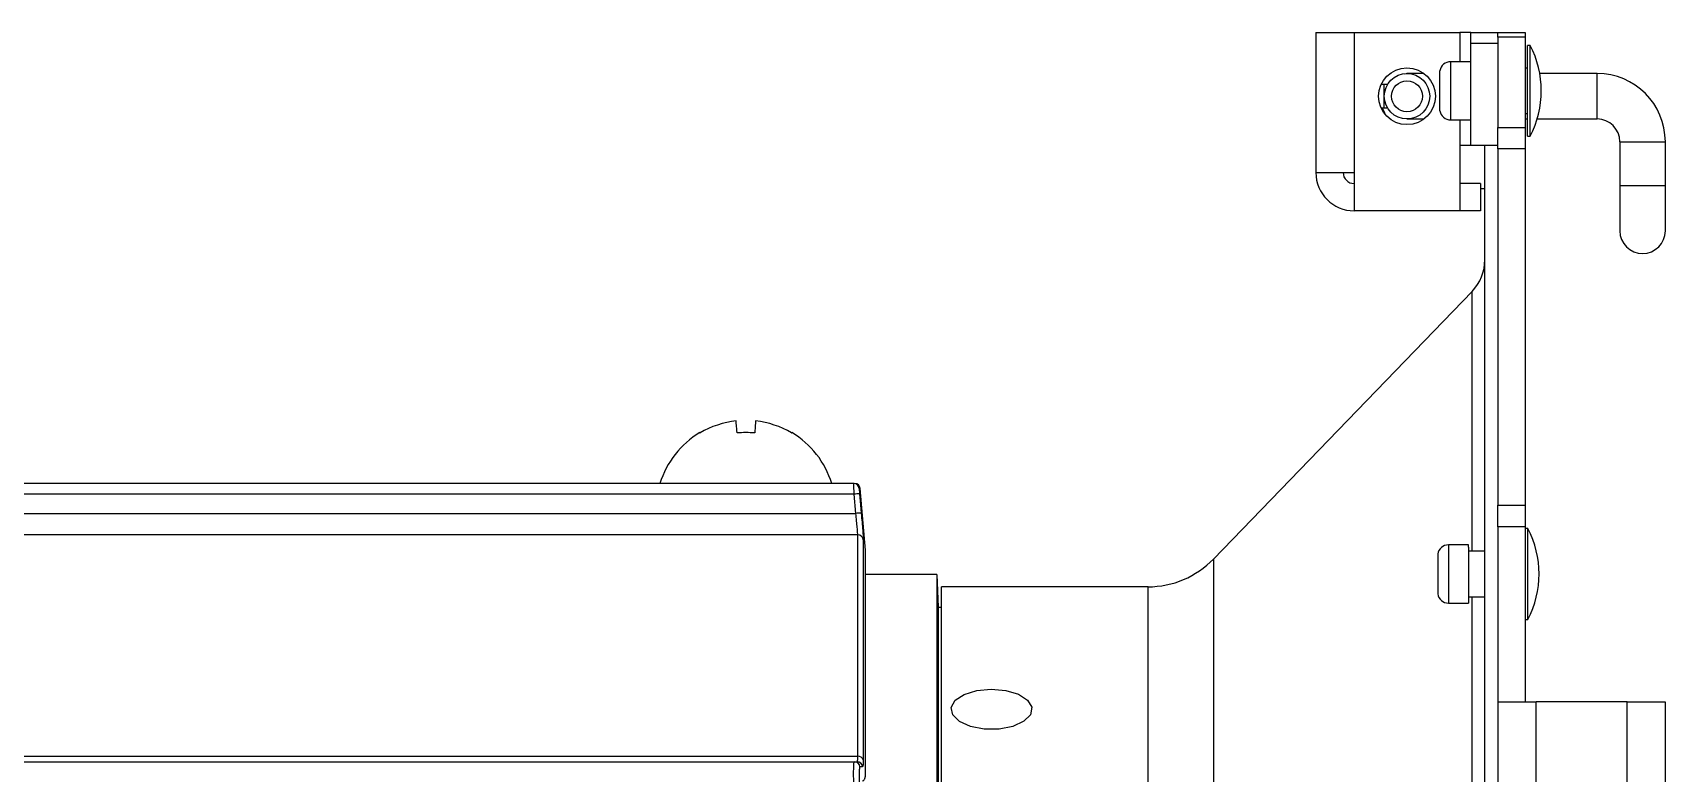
# Model space of a CAD drawing. Extents: x 17.3 to 113.1, y 4.8 to 84.5.
# Drawn here: x 31.316 to 35.803, y 37.859 to 39.896 of the extents above; entities that cross this region are included whole.
import ezdxf

# ---------------------------------------------------------------- set-up
doc = ezdxf.new("R2010")
doc.units = 0
doc.header["$MEASUREMENT"] = 0
doc.layers.add('OBJECT', color=7, linetype='CONTINUOUS')

msp = doc.modelspace()

# ---------------------------------------------------------------- linework, layer by layer
at = {"layer": 'OBJECT'}
for p, q in [((34.8424, 39.8965), (34.8424, 39.5115)), ((34.8424, 39.8965), (34.9474, 39.8965)), ((34.9474, 39.8965), (34.9474, 39.5115)), ((34.9474, 39.8965), (35.2379, 39.8965)), ((35.2679, 39.8965), (35.2379, 39.8965)), ((35.2379, 39.8965), (35.2379, 39.8165)), ((35.2679, 39.8965), (35.3429, 39.8965)), ((35.2679, 39.8665), (35.2679, 39.8965)), ((35.3429, 39.8965), (35.4178, 39.8965)), ((35.3429, 39.8837), (35.3429, 39.8965)), ((35.4178, 39.8965), (35.4178, 39.8837)), ((35.3429, 39.8665), (35.2679, 39.8665)), ((35.2679, 39.5865), (35.2679, 39.8665)), ((35.4178, 39.8837), (35.3429, 39.8837)), ((35.3429, 39.8837), (35.3429, 39.6358)), ((35.4178, 39.8837), (35.4178, 39.6358)), ((35.4315, 39.8615), (35.4239, 39.8615)), ((35.4239, 39.7776), (35.4239, 39.8615)), ((35.4315, 39.7776), (35.4315, 39.8615)), ((35.2679, 39.8165), (35.2129, 39.8165)), ((35.2129, 39.8165), (35.2129, 39.7628)), ((35.1396, 39.784), (35.0929, 39.784)), ((35.1833, 39.6815), (35.1833, 39.7915)), ((35.2129, 39.7628), (35.2129, 39.6565)), ((35.4239, 39.799), (35.4178, 39.799)), ((35.4239, 39.6115), (35.4239, 39.7776)), ((35.4315, 39.6115), (35.4315, 39.7776)), ((35.6154, 39.784), (35.4577, 39.784)), ((35.6154, 39.659), (35.6154, 39.784)), ((35.0304, 39.754), (35.022, 39.754)), ((35.0304, 39.7215), (35.0304, 39.754)), ((35.0395, 39.754), (35.0304, 39.754)), ((35.0304, 39.689), (35.0304, 39.7215)), ((35.0304, 39.689), (35.022, 39.689)), ((35.0249, 39.689), (35.0319, 39.6753)), ((35.0395, 39.689), (35.0304, 39.689)), ((35.4178, 39.674), (35.4239, 39.674)), ((35.0929, 39.659), (35.1396, 39.659)), ((35.2129, 39.6565), (35.2679, 39.6565)), ((35.2379, 39.6565), (35.2379, 39.5865)), ((35.3429, 39.6358), (35.4178, 39.6358)), ((35.3429, 39.5769), (35.3429, 39.6358)), ((35.4178, 39.659), (35.4239, 39.659)), ((35.4178, 39.6358), (35.4178, 39.5769)), ((35.4506, 39.659), (35.6154, 39.659)), ((35.2679, 39.5865), (35.2379, 39.5865)), ((35.2379, 39.5865), (35.2379, 39.4065)), ((35.3429, 39.5865), (35.2679, 39.5865)), ((35.3069, 35.8565), (35.3069, 39.5865)), ((35.4178, 39.5769), (35.3429, 39.5769)), ((35.3429, 39.5769), (35.3429, 38.5971)), ((35.4178, 39.5769), (35.4178, 38.5971)), ((35.4239, 39.6115), (35.4315, 39.6115)), ((35.6779, 39.5965), (35.6779, 39.4765)), ((35.6779, 39.5965), (35.8029, 39.5965)), ((35.8029, 39.4765), (35.8029, 39.5965)), ((34.8424, 39.5115), (34.9474, 39.5115)), ((34.9474, 39.5115), (34.9474, 39.4065)), ((35.2949, 39.4815), (35.2379, 39.4815)), ((35.2949, 39.4815), (35.2949, 39.4065)), ((35.3069, 39.4665), (35.2949, 39.4665)), ((35.6779, 39.4765), (35.6779, 39.3515)), ((35.6779, 39.4765), (35.8029, 39.4765)), ((35.8029, 39.3515), (35.8029, 39.4765)), ((35.2379, 39.4065), (34.9474, 39.4065)), ((35.2949, 39.4065), (35.2379, 39.4065)), ((35.2718, 39.1847), (34.561, 38.4488)), ((35.2718, 38.4702), (35.2718, 39.1847)), ((33.5725, 38.6565), (29.1476, 38.6565)), ((33.6051, 38.4728), (33.5902, 38.6429)), ((33.5736, 38.6273), (29.2749, 38.6273)), ((33.5782, 38.5743), (33.5736, 38.6273)), ((35.3429, 38.5971), (35.4178, 38.5971)), ((35.3429, 38.5373), (35.3429, 38.5971)), ((35.4178, 38.5971), (35.4178, 38.5373)), ((29.3646, 38.5743), (33.5782, 38.5743)), ((33.5836, 38.515), (29.3646, 38.515)), ((33.5836, 37.9065), (33.5836, 38.515)), ((33.5985, 38.5016), (33.5985, 37.8961)), ((35.3429, 38.5373), (35.3429, 38.0565)), ((35.4178, 38.5373), (35.3429, 38.5373)), ((35.4178, 38.5373), (35.4178, 38.0565)), ((35.4254, 38.5327), (35.4178, 38.5327)), ((35.4254, 38.5232), (35.4254, 38.5327)), ((35.4254, 38.2827), (35.4254, 38.5232)), ((33.6051, 37.8684), (33.6051, 38.4728)), ((33.6051, 37.8674), (33.6051, 38.4715)), ((35.1772, 38.4627), (35.1772, 38.3527)), ((35.2618, 38.4877), (35.2068, 38.4877)), ((35.2068, 38.4877), (35.2068, 38.3277)), ((35.2618, 38.4817), (35.2618, 38.4877)), ((35.2618, 38.4817), (35.2618, 38.3277)), ((35.3069, 38.4702), (35.2618, 38.4702)), ((34.561, 38.4488), (34.561, 33.2642)), ((33.8009, 38.4064), (33.6051, 38.4064)), ((33.8009, 38.4064), (33.8009, 33.3066)), ((33.8009, 38.4064), (33.8041, 38.3164)), ((34.3812, 38.3725), (33.8139, 38.3725)), ((33.8139, 35.8565), (33.8139, 38.3725)), ((34.3812, 35.8565), (34.3812, 38.3725)), ((35.2068, 38.3277), (35.2618, 38.3277)), ((35.2618, 38.3452), (35.3069, 38.3452)), ((35.2718, 33.3677), (35.2718, 38.3452)), ((33.8041, 38.3164), (33.8041, 33.3966)), ((33.8041, 38.3164), (33.8139, 38.3164)), ((35.4178, 38.2827), (35.4254, 38.2827)), ((35.3429, 38.0565), (35.4478, 38.0565)), ((35.3429, 38.0565), (35.3429, 33.6565)), ((35.4478, 33.6565), (35.4478, 38.0565)), ((35.6979, 38.0565), (35.4478, 38.0565)), ((35.6979, 33.6565), (35.6979, 38.0565)), ((35.6979, 38.0565), (35.8028, 38.0565)), ((35.8028, 38.0565), (35.8028, 33.6565)), ((29.5196, 37.8915), (33.5744, 37.8915)), ((29.6646, 37.9065), (33.5836, 37.9065)), ((33.5744, 37.8915), (33.5819, 37.8915))]:
    msp.add_line(p, q, dxfattribs=at)
at = {"layer": 'OBJECT', "flags": 128}
for points in [[(33.2516, 38.7956), (33.2511, 38.802), (33.2507, 38.8078), (33.2503, 38.8129), (33.25, 38.8174), (33.2497, 38.8212), (33.2494, 38.8243), (33.2493, 38.8268), (33.2491, 38.8286)], [(33.3027, 38.8286), (33.3026, 38.8268), (33.3024, 38.8243), (33.3021, 38.8212), (33.3019, 38.8174), (33.3015, 38.8129), (33.3011, 38.8078), (33.3007, 38.802), (33.3002, 38.7956)], [(33.1494, 38.7966), (33.1495, 38.7965), (33.1496, 38.7963), (33.1498, 38.796), (33.1502, 38.7956)], [(33.4017, 38.7956), (33.402, 38.796), (33.4022, 38.7963), (33.4024, 38.7965), (33.4024, 38.7966)], [(33.5885, 38.6282), (33.5911, 38.5983), (33.5931, 38.5752)], [(33.9718, 37.9813), (33.931, 37.9812), (33.8929, 37.9885), (33.8626, 38.0022), (33.8443, 38.0204), (33.8403, 38.0407), (33.8513, 38.0603), (33.8758, 38.0767), (33.9104, 38.0875), (33.9505, 38.0913), (33.9906, 38.0876), (34.0254, 38.077), (34.0501, 38.0607), (34.0614, 38.0411), (34.0578, 38.0208), (34.0398, 38.0025), (34.0097, 37.9887), (33.9718, 37.9813)]]:
    msp.add_lwpolyline(points, dxfattribs=at)
at = {"layer": 'OBJECT'}
for radius in [0.078, 0.0625, 0.0425]:
    msp.add_circle((35.0929, 39.7215), radius, dxfattribs=at)
for centre, radius, start, end in [((35.1902, 39.7365), 0.2717, 332.6121, 27.3879), ((35.2129, 39.7865), 0.03, 90, 170.4059), ((35.6154, 39.5965), 0.1875, 0, 90), ((35.2129, 39.6865), 0.03, 189.5941, 270), ((35.6154, 39.5965), 0.0625, 0, 90), ((34.9474, 39.5115), 0.105, 180, 270), ((34.9474, 39.5115), 0.03, 180, 270), ((35.7404, 39.3515), 0.0625, 180, 0), ((35.1819, 39.2715), 0.125, 315.9923, 0), ((33.2759, 38.5831), 0.2469, 96.2171, 120.6028), ((33.276, 38.5831), 0.2469, 59.3972, 83.7829), ((33.2759, 38.5848), 0.2466, 120.8571, 163.1157), ((33.2759, 38.4873), 0.3092, 85.4885, 94.5115), ((33.2759, 38.5848), 0.2466, 16.8843, 59.1429), ((33.5725, 38.6415), 0.015, 4.9415, 89.9977), ((33.5753, 38.6415), 0.015, 5.5299, 90), ((33.59, 38.4801), 0.1481, 90.5462, 96.3401), ((33.5945, 38.427), 0.1483, 90.5469, 96.3338), ((33.5837, 38.5001), 0.0149, 5.5545, 90.4336), ((35.1841, 38.4077), 0.2717, 332.6121, 27.3879), ((33.5901, 38.4715), 0.015, 0, 5), ((35.2068, 38.4577), 0.03, 90, 170.4059), ((34.3812, 38.6225), 0.25, 270, 315.9923), ((35.2068, 38.3577), 0.03, 189.5941, 270), ((33.5744, 37.8765), 0.015, 3.5577, 89.9523), ((33.5819, 37.8765), 0.015, 3.6735, 89.9554), ((33.585, 37.8926), 0.014, 14.6563, 95.7872)]:
    msp.add_arc(centre, radius, start, end, dxfattribs=at)
for points, knots in [([(35.0872, 39.7832), (35.0896, 39.784), (35.0964, 39.7861), (35.1034, 39.7848), (35.1079, 39.784)], [0, 0, 0, 0, 0.356727, 1, 1, 1, 1]), ([(33.5736, 38.6273), (33.5735, 38.6306), (33.5732, 38.6374), (33.5728, 38.6462), (33.5726, 38.6528), (33.5725, 38.6561), (33.5725, 38.6564), (33.5725, 38.6565)], [0, 0, 0, 0, 0.218544, 0.4370924, 0.6555096, 0.8737276, 1, 1, 1, 1]), ([(33.5875, 38.6428), (33.5875, 38.6426), (33.5875, 38.6423), (33.5876, 38.6397), (33.5879, 38.6359), (33.5882, 38.6318), (33.5885, 38.6292), (33.5885, 38.6282)], [0, 0, 0, 0, 0.217388, 0.434772, 0.652346, 0.870527, 1, 1, 1, 1]), ([(33.5893, 38.6428), (33.5896, 38.6428), (33.5901, 38.6428), (33.5883, 38.6428), (33.5875, 38.6428)], [0, 0, 0, 0, 0.509002, 1, 1, 1, 1]), ([(33.5836, 38.515), (33.5835, 38.517), (33.5833, 38.5209), (33.5822, 38.5347), (33.5804, 38.5529), (33.5789, 38.5671), (33.5782, 38.5743)], [0, 0, 0, 0, 0.2465, 0.492976, 0.740148, 1, 1, 1, 1]), ([(33.5931, 38.5752), (33.5938, 38.5666), (33.5953, 38.5493), (33.5971, 38.5267), (33.5983, 38.509), (33.5984, 38.5041), (33.5985, 38.5016)], [0, 0, 0, 0, 0.249057, 0.498133, 0.746674, 1, 1, 1, 1]), ([(33.5743, 37.7844), (33.5737, 37.7966), (33.5726, 37.821), (33.572, 37.8533), (33.5722, 37.8775), (33.5731, 37.8898), (33.5741, 37.891), (33.5744, 37.8915)], [0, 0, 0, 0, 0.216844, 0.433701, 0.650256, 0.866699, 1, 1, 1, 1]), ([(33.5819, 37.8915), (33.5824, 37.8921), (33.5833, 37.8934), (33.5835, 37.902), (33.5836, 37.9065)], [0, 0, 0, 0, 0.473398, 1, 1, 1, 1]), ([(33.5894, 37.8774), (33.5888, 37.8764), (33.5876, 37.8743), (33.5869, 37.8581), (33.5871, 37.8344), (33.588, 37.8084), (33.5889, 37.7915), (33.5893, 37.785)], [0, 0, 0, 0, 0.2168348, 0.4336861, 0.6501672, 0.866491, 1, 1, 1, 1]), ([(33.5968, 37.8775), (33.5963, 37.8775), (33.5938, 37.8774), (33.5913, 37.8774), (33.5894, 37.8774)], [0, 0, 0, 0, 0.237767, 1, 1, 1, 1]), ([(33.5985, 37.8961), (33.5984, 37.891), (33.5983, 37.8802), (33.5973, 37.8784), (33.5968, 37.8775)], [0, 0, 0, 0, 0.473444, 1, 1, 1, 1]), ([(33.5968, 37.8379), (33.5975, 37.8383), (33.5993, 37.8393), (33.6013, 37.8418), (33.6029, 37.8446), (33.6038, 37.8472), (33.6044, 37.8503), (33.6051, 37.8563), (33.6051, 37.8655), (33.6051, 37.8722)], [0, 0, 0, 0, 0.038376, 0.104781, 0.165152, 0.225302, 0.307659, 0.496496, 1, 1, 1, 1]), ([(33.6037, 37.8513), (33.6041, 37.8523), (33.6048, 37.8541), (33.6051, 37.8626), (33.6051, 37.8678), (33.6051, 37.8684)], [0, 0, 0, 0, 0.489871, 0.942612, 1, 1, 1, 1])]:
    msp.add_open_spline(points, degree=3, knots=knots, dxfattribs=at)

doc.saveas('drawing.dxf')
